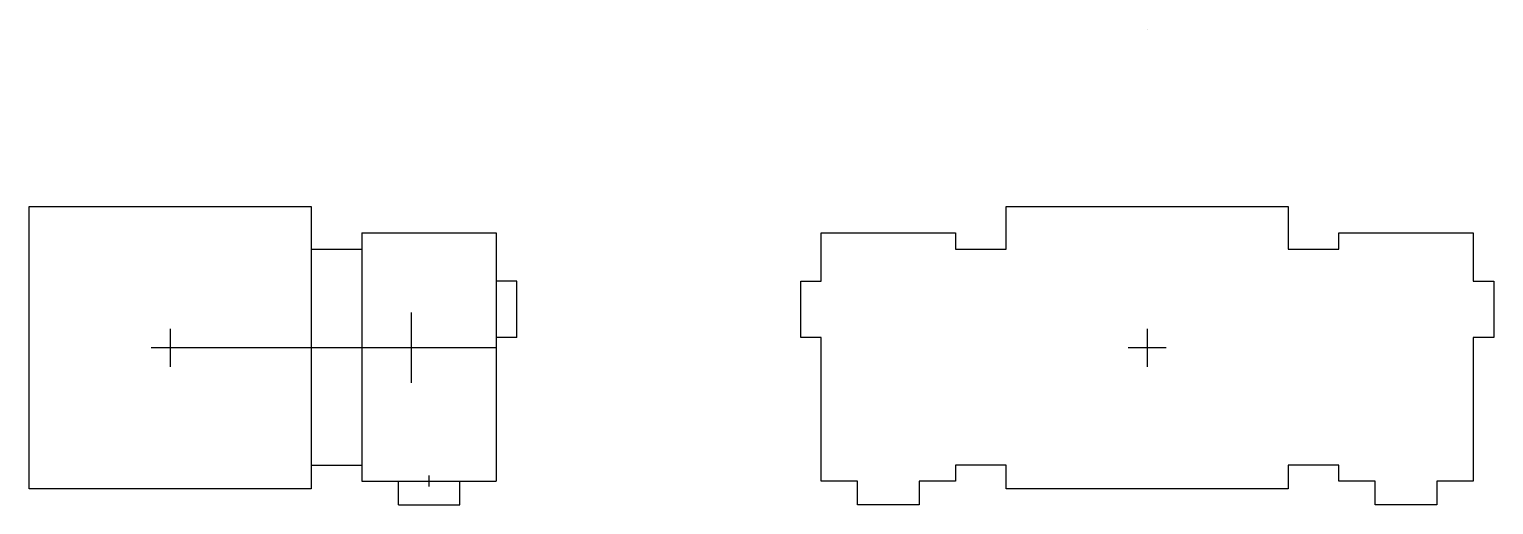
# Model space of a CAD drawing. Extents: x -55.4 to 17.2, y -7.8 to 15.8.
import ezdxf

# ---------------------------------------------------------------- set-up
doc = ezdxf.new("R2010")
doc.units = 0
doc.layers.get('0').update_dxf_attribs({"linetype": 'CONTINUOUS'})

msp = doc.modelspace()

# ---------------------------------------------------------------- linework, layer by layer
at = {"color": 1}
for p, q in [((0, 15.764656), (0, 15.764656)), ((0, 15.764656), (0, 15.764656)), ((0, 15.764656), (0, 15.764656)), ((-38.909015, 5.689947), (-38.909015, 0.000347)), ((-38.909015, 5.689947), (-32.254216, 5.689947)), ((-32.254216, 5.689947), (-32.254216, 0.000347)), ((-41.423622, 4.87725), (-38.909114, 4.877151)), ((-31.238127, 3.302351), (-32.254127, 3.302351)), ((-31.238127, 0.508351), (-31.238127, 3.302351)), ((-36.470574, 1.73692), (-36.470673, -1.736805)), ((-48.408651, 0.940877), (-48.408594, -0.940875)), ((-47.467746, 0.00003), (-49.349498, -0.000027)), ((-36.470623, 0.000058), (-48.408622, 0.000001)), ((-38.909022, 0.000351), (-38.909022, -6.603649)), ((-32.254223, 0.000351), (-36.470623, 0.000033)), ((-32.254223, 0.000351), (-32.254223, -6.603649)), ((-31.238127, 0.508351), (-32.254127, 0.508351)), ((-41.423432, -5.816154), (-38.908923, -5.816253)), ((-35.581623, -6.879165), (-35.581623, -6.328134)), ((-38.909022, -6.603649), (-32.254223, -6.603649)), ((-37.105623, -7.77205), (-37.105623, -6.603649)), ((-34.057623, -7.77205), (-34.057623, -6.603649)), ((-37.105623, -7.77205), (-34.057623, -7.77205))]:
    msp.add_line(p, q, dxfattribs=at)
at = {"color": 7}
for p, q in [((-55.393623, 6.985002), (-41.423622, 6.985002)), ((-55.393623, -6.984999), (-55.393623, 6.985002)), ((-55.393623, 6.985002), (-41.423622, 6.985002)), ((-55.393623, -6.984999), (-55.393623, 6.985002)), ((-41.423622, 6.985002), (-41.423622, -6.984999)), ((-41.423622, 6.985002), (-41.423622, -6.984999)), ((-6.985, 4.87725), (-6.985, 6.985002)), ((-6.985, 6.985002), (6.985, 6.985002)), ((6.985, 6.985002), (6.985, 4.87725)), ((-16.154499, 3.302351), (-16.154407, 5.689947)), ((-16.154407, 5.689947), (-9.499607, 5.689947)), ((-9.499607, 5.689947), (-9.499508, 4.877151)), ((9.499508, 4.877151), (9.499607, 5.689947)), ((9.499607, 5.689947), (16.154407, 5.689947)), ((16.154407, 5.689947), (16.154499, 3.302351)), ((-9.499508, 4.877151), (-6.985, 4.87725)), ((6.985, 4.87725), (9.499508, 4.877151)), ((-17.170499, 0.508351), (-17.170499, 3.302351)), ((-17.170499, 3.302351), (-16.154499, 3.302351)), ((16.154499, 3.302351), (17.170499, 3.302351)), ((17.170499, 3.302351), (17.170499, 0.508351)), ((-0.000028, 0.940877), (0.000028, -0.940875)), ((-16.154499, 0.508351), (-17.170499, 0.508351)), ((-16.1544, -6.603649), (-16.154499, 0.508351)), ((0.940876, 0.00003), (-0.940876, -0.000027)), ((16.154499, 0.508351), (16.1544, -6.603649)), ((17.170499, 0.508351), (16.154499, 0.508351)), ((-6.985191, -5.816154), (-9.499699, -5.816253)), ((-9.499699, -5.816253), (-9.4996, -6.603649)), ((-6.985, -6.984999), (-6.985191, -5.816154)), ((6.985191, -5.816154), (6.985, -6.984999)), ((9.499699, -5.816253), (6.985191, -5.816154)), ((9.4996, -6.603649), (9.499699, -5.816253)), ((-41.423622, -6.984999), (-55.393623, -6.984999)), ((-41.423622, -6.984999), (-55.393623, -6.984999)), ((-14.351, -6.603649), (-16.1544, -6.603649)), ((-14.351, -7.77205), (-14.351, -6.603649)), ((-9.4996, -6.603649), (-11.303, -6.603649)), ((-11.303, -6.603649), (-11.303, -7.77205)), ((6.985, -6.984999), (-6.985, -6.984999)), ((11.303, -6.603649), (9.4996, -6.603649)), ((11.303, -7.77205), (11.303, -6.603649)), ((16.1544, -6.603649), (14.351, -6.603649)), ((14.351, -6.603649), (14.351, -7.77205)), ((-11.303, -7.77205), (-14.351, -7.77205)), ((14.351, -7.77205), (11.303, -7.77205))]:
    msp.add_line(p, q, dxfattribs=at)
at = {"color": 3}
for p, q in [((-38.909015, 5.689947), (-38.909114, 4.877151)), ((-32.254124, 0.508351), (-32.254223, 0.000351)), ((-38.908923, -5.816253), (-38.909022, -6.603649))]:
    msp.add_line(p, q, dxfattribs=at)

doc.saveas('drawing.dxf')
